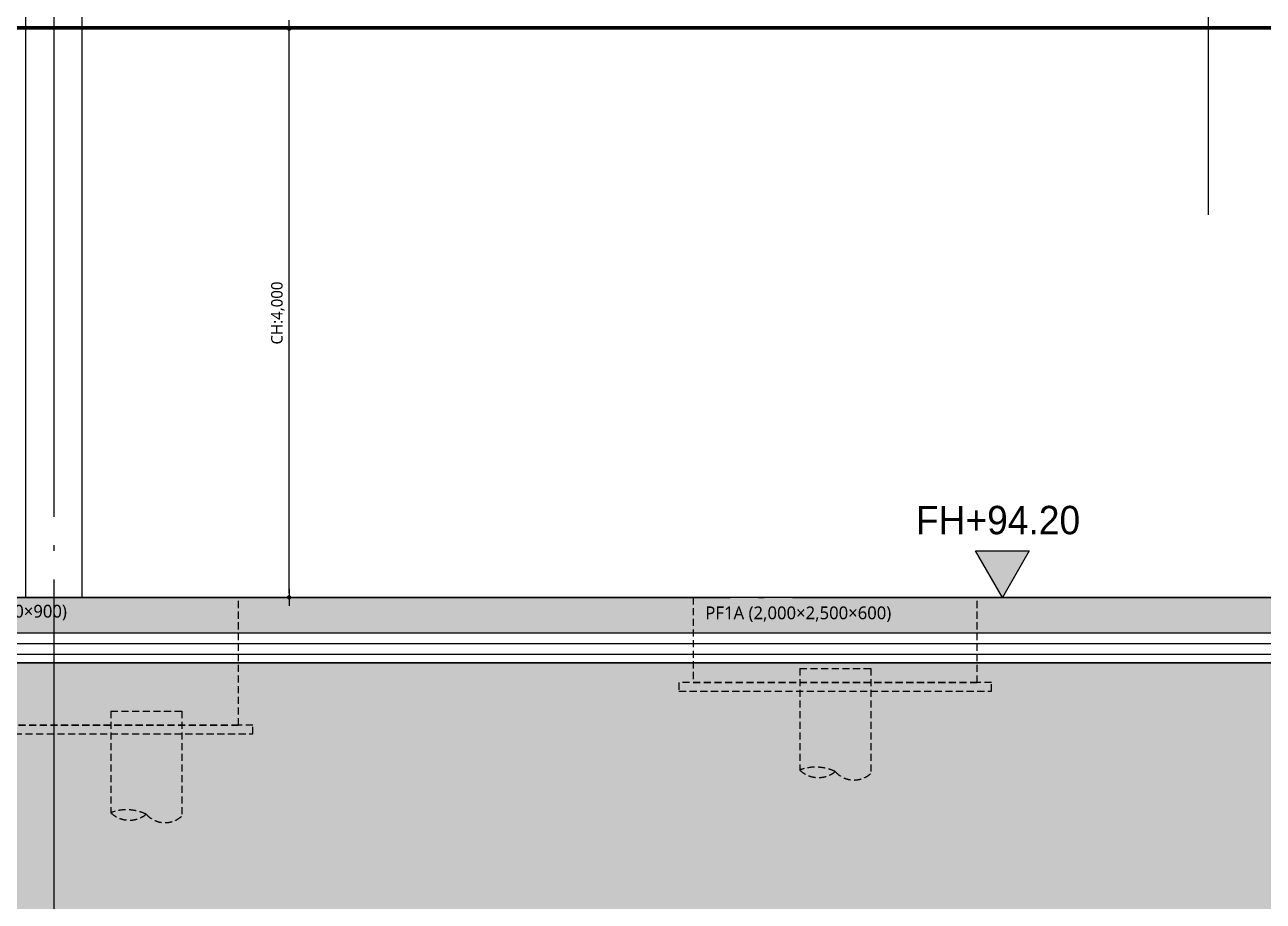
# Model space of a CAD drawing. Header units: millimetres. Extents: x 0 to 672800, y 0 to 118800.
# Drawn here: x 427445 to 436163, y 69858 to 76022 of the extents above; entities that cross this region are included whole.
import ezdxf
from ezdxf.enums import TextEntityAlignment as Align

# ---------------------------------------------------------------- set-up
doc = ezdxf.new("R2010")
doc.units = ezdxf.units.MM
doc.header["$LTSCALE"] = 200
for name, pattern in [('CEN-GAUN', [32.2, 30, -1, 0.2, -1]), ('CONTINOUS', [0]), ('HIDDEN', [0.375, 0.25, -0.125])]:
    doc.linetypes.add(name, pattern=pattern)
doc.layers.get('DEFPOINTS').update_dxf_attribs({"color": 137})
for name, color, linetype in [('0-S-col', 4, 'Continuous'), ('01단열재', 252, 'Continuous'), ('0파일', 251, 'HIDDEN'), ('5기초', 5, 'HIDDEN'), ('5기초버림콘크리트', 251, 'HIDDEN'), ('5버림콘크리트', 5, 'CONTINOUS'), ('A-CON', 2, 'Continuous'), ('CEILING', 6, 'Continuous'), ('CEN', 1, 'CEN-GAUN'), ('HAT-254', 254, 'Continuous'), ('S-253', 252, 'Continuous'), ('SOL-253', 253, 'Continuous')]:
    doc.layers.add(name, color=color, linetype=linetype)
doc.layers.add('check', color=61, linetype='Continuous', plot=False)
doc.styles.add('$0$스타일1', font='malgun.ttf')
doc.styles.add('돋움', font='')
doc.styles.add('스타일1', font='malgun.ttf')
doc.styles.get('돋움').set_extended_font_data('Dotum')
doc.linetypes.add('INSUL50', pattern='A,0.00254,-2.54,[134,ltypeshp.shx,S=6.25,R=0,X=-2.54,Y=0],-19.92,[134,ltypeshp.shx,S=6.25,R=180,X=2.54,Y=0],-2.54', length=25.00254)
doc.dimstyles.new('CJA', dxfattribs={"dimscale": 300, "dimtxt": 2.7, "dimasz": 1, "dimexe": 2, "dimexo": 3, "dimgap": 1, "dimtad": 1, "dimdec": 0, "dimzin": 1, "dimdsep": 46, "dimlunit": 6, "dimtxsty": '$0$스타일1', "dimblk": 'CJDOT', "dimcen": 0.09, "dimdle": 1, "dimclrd": 256, "dimclre": 256, "dimclrt": 3, "dimadec": 0, "dimazin": 0, "dimtfac": 1, "dimtdec": 0, "dimtix": 1, "dimtmove": 2, "dimatfit": 3, "dimldrblk": 'CJDOT', "dimfxl": 1, "dimtolj": 1, "dimtzin": 1, "dimarcsym": 0})

# ---------------------------------------------------------------- blocks, each defined once
blk = doc.blocks.new('*U212')
at = {"color": 1}
for p, q in [((336.1, -1), (18795.6, -1)), ((336.1, -8), (18795.6, -8)), ((336.1, -16), (18795.6, -16))]:
    blk.add_line(p, q, dxfattribs=at)
blk = doc.blocks.new('CJDOT')
blk.add_line((-2, 0), (2, 0))
at = {"const_width": 0.5}
blk.add_lwpolyline([(-0.25, 0, 1), (0.25, 0, 1)], format="xyb", close=True, dxfattribs=at)
blk = doc.blocks.new('*D203')
at = {"layer": 'check', "lineweight": -2, "transparency": 16777216}
for p, q in [((428895.8, 75994.9), (429365.5, 75994.9)), ((429305.5, 72024.9), (429305.5, 75964.9)), ((428895.8, 71994.9), (429365.5, 71994.9))]:
    blk.add_line(p, q, dxfattribs=at)
at = {"layer": 'DEFPOINTS', "color": 0, "transparency": 16777216}
for p in [(428805.8, 75994.9), (429305.5, 75994.9), (428805.8, 71994.9)]:
    blk.add_point(p, dxfattribs=at)
at = {"layer": 'check', "lineweight": -2, "transparency": 16777216, "xscale": 30, "yscale": 30, "zscale": 30}
for p, rotation in [((429305.5, 75994.9), 90), ((429305.5, 71994.9), 270)]:
    blk.add_blockref('CJDOT', p, dxfattribs=dict(at, rotation=rotation))
at = {"layer": 'check', "transparency": 16777216, "insert": (429226.8, 73994.9), "char_height": 81, "attachment_point": 5, "rotation": 90, "style": '$0$스타일1'}
blk.add_mtext('\\A1;CH:4,000', dxfattribs=at)
blk = doc.blocks.new('단면레벨-1')
at = {"layer": 'DEFPOINTS'}
blk.add_hatch(color=256, dxfattribs=at).paths.add_polyline_path([(2176.32, 144.32), (2178.59, 148.25), (2174.05, 148.25)])
for p, q in [((2174.05, 148.25), (2176.32, 144.32)), ((2178.59, 148.25), (2174.05, 148.25)), ((2176.32, 144.32), (2178.59, 148.25)), ((2178.59, 144.32), (2174.05, 144.32))]:
    blk.add_line(p, q, dxfattribs=at)
at = {"layer": 'DEFPOINTS', "style": '돋움'}
blk.add_attdef('GL.+1500', text='', height=2.81, dxfattribs=at).set_placement((2176.69, 150.85), align=Align.MIDDLE)
blk = doc.blocks.new('pile(500)-section')
at = {"layer": '0파일'}
for p, q in [((-250, 0), (-250, -714.2)), ((-250, 0), (250, 0)), ((250, 0), (250, -739.4))]:
    blk.add_line(p, q, dxfattribs=at)
for points in [[(-250, -714.2, -0.201908), (0, -725.4, 0.417045), (250, -739.4)], [(-250, -714.2, 0.379922), (0, -725.4)]]:
    blk.add_lwpolyline(points, format="xyb", dxfattribs=at)
blk = doc.blocks.new('S-PF1A-S1')
at = {"layer": '5기초'}
blk.add_lwpolyline([(-1000, 0), (-1000, -600), (1000, -600), (1000, 0)], close=True, dxfattribs=at)
at = {"layer": '5기초버림콘크리트'}
blk.add_lwpolyline([(1000, -600), (-1100, -600), (-1100, -660), (1100, -660), (1100, -600), (1000, -600)], dxfattribs=at)
blk.add_blockref('pile(500)-section', (0, -500), dxfattribs=at)
at = {"layer": 'DEFPOINTS', "style": '스타일1'}
blk.add_text('PF1A (2,000×2,500×600)', height=90, dxfattribs=at).set_placement((-260.1, -109), align=Align.MIDDLE_CENTER)
blk = doc.blocks.new('S-PF2A-S2')
at = {"layer": '5기초'}
blk.add_lwpolyline([(-1300, -900), (1300, -900), (1300, 0), (-1300, 0)], close=True, dxfattribs=at)
at = {"layer": '5기초버림콘크리트'}
blk.add_lwpolyline([(1300, -900), (-1400, -900), (-1400, -960), (1400, -960), (1400, -900), (1300, -900)], dxfattribs=at)
at = {"layer": '0파일'}
for p in [(-650, -800), (650, -800)]:
    blk.add_blockref('pile(500)-section', p, dxfattribs=at)
at = {"layer": 'DEFPOINTS', "style": '스타일1'}
blk.add_text('PF2A (2,000×2,600×900)', height=90, dxfattribs=at).set_placement((-1217.4, -97.4), align=Align.MIDDLE_LEFT)

msp = doc.modelspace()

# ---------------------------------------------------------------- hatches: boundary and pattern name
at = {"layer": 'HAT-254'}
h = msp.add_hatch(color=256, dxfattribs=at)
h.dxf.hatch_style = 1
h.paths.add_polyline_path([(451580.9, 71694.9), (452635, 71080.1), (452635, 70794.9), (452085, 70794.9), (452085, 70294.9), (453385, 70294.9), (453385, 70794.9), (452835, 70794.9), (452835, 71369.9), (452535, 71369.9), (452535, 71544.9), (452235, 71544.9), (452235, 71719.9), (451935, 71719.9), (451935, 71894.9), (445850, 71894.9), (445850, 71994.9), (377215, 71994.9), (377215, 71794.9), (377350, 71794.9), (377350, 71744.9), (377350, 71294.9), (377750, 71294.9), (377750, 71744.9), (445450, 71744.9), (445550, 71644.9), (448550, 71644.9), (448550, 71294.9), (448950, 71294.9), (448950, 71694.9)])
at = {"layer": 'SOL-253'}
h = msp.add_hatch(color=256, dxfattribs=at)
h.dxf.hatch_style = 1
h.paths.add_polyline_path([(452835, 70794.9), (452835, 71194.9), (452885, 71194.9), (452885, 71294.9), (459650, 71294.9), (459650, 66441.6), (366650, 66441.6), (366650, 71894.9), (377215, 71894.9), (377215, 71794.9), (377350, 71794.9), (377350, 71144.9), (377250, 71144.9), (377250, 71084.9), (378000, 71084.9), (378000, 71144.9), (377900, 71144.9), (377900, 71534.9), (445363, 71534.9), (445463, 71434.9), (448400, 71434.9), (448400, 71144.9), (448300, 71144.9), (448300, 71084.9), (449200, 71084.9), (449200, 71144.9), (449100, 71144.9), (449100, 71634.9), (451564.7, 71634.9), (452635, 71010.6), (452635, 70794.9), (452085, 70794.9), (452085, 70294.9), (451985, 70294.9), (451985, 70234.9), (453485, 70234.9), (453485, 70294.9), (453385, 70294.9), (453385, 70794.9)])

# ---------------------------------------------------------------- linework, layer by layer
at = {"layer": '0-S-col', "color": 8}
msp.add_lwpolyline([(427450, 71994.9), (427850, 71994.9), (427850, 81844.9), (427450, 81844.9)], close=True, dxfattribs=at)
at = {"layer": '01단열재', "linetype": 'INSUL50', "ltscale": 0.015}
msp.add_lwpolyline([(377750, 71669.9), (445418.9, 71669.9), (445518.9, 71569.9), (448550, 71569.9)], dxfattribs=at)
at = {"layer": '5버림콘크리트'}
msp.add_lwpolyline([(377900, 71534.9), (377900, 71594.9), (445387.9, 71594.9), (445487.9, 71494.9), (448400, 71494.9), (448400, 71434.9), (445463, 71434.9), (445363, 71534.9)], close=True, dxfattribs=at)
at = {"layer": 'A-CON'}
msp.add_lwpolyline([(452235, 71719.9), (451935, 71719.9), (451935, 71894.9), (445850, 71894.9), (445850, 71994.9), (377215, 71994.9), (377215, 71794.9), (377350, 71794.9), (377350, 71744.9), (377350, 71744.9), (377350, 71294.9), (377750, 71294.9), (377750, 71744.9), (445450, 71744.9), (445550, 71644.9), (448550, 71644.9), (448550, 71294.9), (448950, 71294.9), (448950, 71694.9), (451580.9, 71694.9), (452635, 71080.1)], dxfattribs=at)
at = {"layer": 'CEN'}
for p, q in [((427650, 91441.6), (427650, 66441.6)), ((435775, 91441.6), (435775, 74686.2)), ((368450, 71994.9), (453245, 71994.9))]:
    msp.add_line(p, q, dxfattribs=at)
at = {"layer": 'SOL-253'}
msp.add_lwpolyline([(377900, 71534.9), (445363, 71534.9), (445463, 71434.9), (448400, 71434.9), (448400, 71144.9), (448300, 71144.9), (448300, 71084.9), (449200, 71084.9), (449200, 71144.9), (449100, 71144.9), (449100, 71634.9), (451564.7, 71634.9), (452635, 71010.6)], dxfattribs=at)

# ---------------------------------------------------------------- block references
at = {"layer": 'CEILING', "lineweight": -3}
msp.add_blockref('*U212', (427041.9, 76010.9), dxfattribs=at)
at = {"layer": 'DEFPOINTS'}
ref = msp.add_blockref('단면레벨-1', (615686.7, 59968.2), dxfattribs=dict(at, xscale=-83.33333333333333, yscale=83.33333333333333, zscale=83.33333333333333))
ref.add_attrib('GL.+1500', 'FH+94.20', dxfattribs={"height": 200, "style": '돋움'}).set_placement((434296, 72538.7), align=Align.MIDDLE)
at = {"layer": 'S-253'}
for name, p in [('S-PF2A-S2', (427650, 71994.9)), ('S-PF1A-S1', (433150, 71994.9))]:
    msp.add_blockref(name, p, dxfattribs=at)

# ---------------------------------------------------------------- dimensions: what is measured, and where the dimension line sits
at = {"layer": 'check'}
dim = msp.add_linear_dim(base=(429305.5, 75994.9), p1=(428805.8, 71994.9), p2=(428805.8, 75994.9), angle=270, text='CH:<>', dimstyle='CJA', override={"dimscale": 30, "dimclrd": 256, "dimclre": 256, "dimclrt": 256}, dxfattribs=at)
dim.commit()
dim.dimension.update_dxf_attribs({"geometry": '*D203', "text_midpoint": (429226.8, 73994.9)})

doc.saveas('drawing.dxf')
